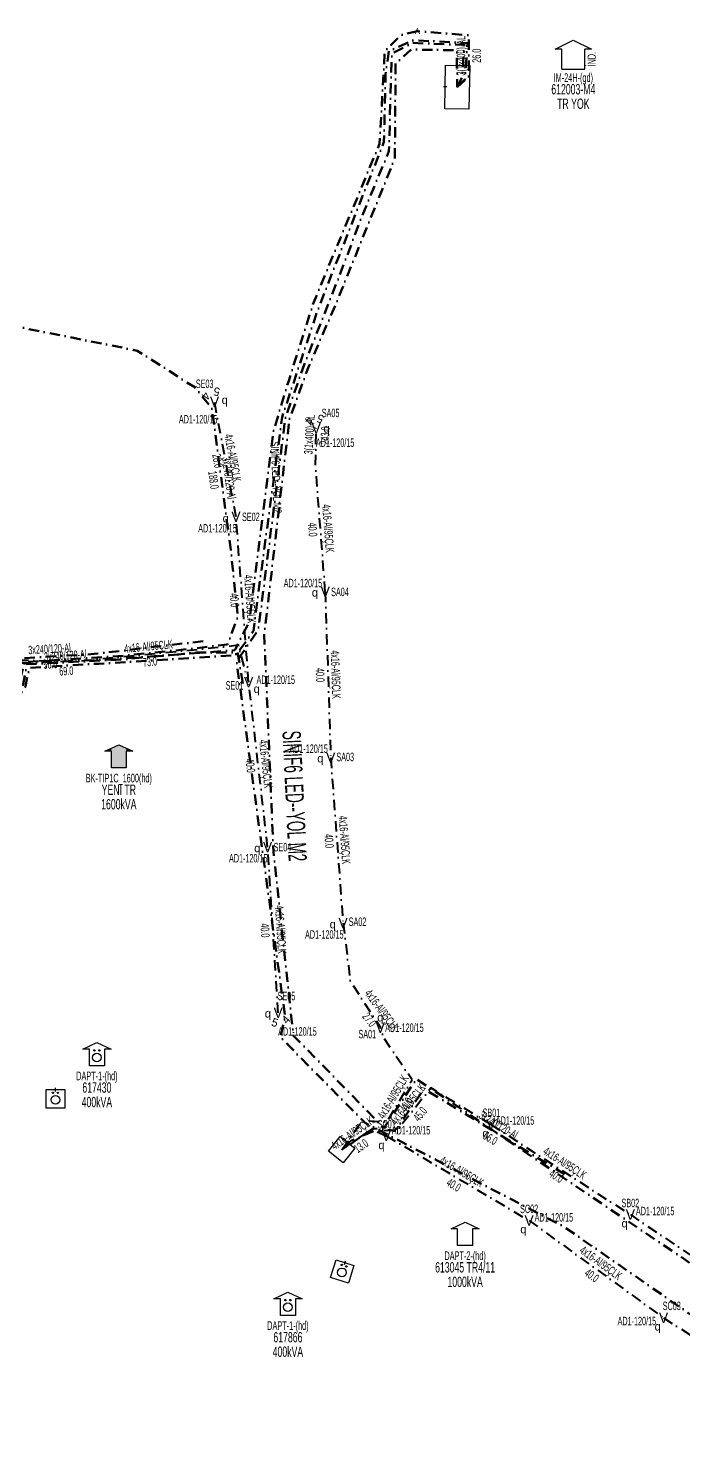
# Model space of a CAD drawing. Header units: millimetres. Extents: x 407682 to 413427, y 4045444 to 4048063.
# Drawn here: x 408149.8 to 408307.7, y 4047451.3 to 4047792.3 of the extents above; entities that cross this region are included whole.
import ezdxf
from ezdxf.enums import TextEntityAlignment as Align

# ---------------------------------------------------------------- set-up
doc = ezdxf.new("R2010")
doc.units = ezdxf.units.MM
doc.linetypes.add('DASHDOT', pattern=[5, 2.5, -1.25, 0, -1.25])
for name, color, linetype, lineweight in [('DIREK_AYD_YENI', 152, 'Continuous', 25), ('HAT_ABH_YERALTI_YENI', 6, 'DASHDOT', 80), ('HAT_AYD_YERALTI_YENI', 4, 'DASHDOT', 40), ('HAT_BOX_YERALTI_YENI', 5, 'DASHDOT', 50), ('KULLANICI', 1, 'Continuous', 25), ('NODE_OG_MEVCUT', 5, 'Continuous', 25), ('TRAFO_MEVCUT', 5, 'Continuous', 30), ('TRAFO_YENI', 5, 'Continuous', 30)]:
    doc.layers.add(name, color=color, linetype=linetype, lineweight=lineweight)
doc.styles.add('Direk', font='B_CAD')
doc.styles.get("Standard").update_dxf_attribs({"font": 'Arial'})

# ---------------------------------------------------------------- blocks, each defined once
blk = doc.blocks.new('YENI_BETKOSK')
at = {"layer": 'TRAFO_YENI', "linetype": 'Continuous'}
for p, q in [((-3.4, 2), (0, 3.6)), ((0, 3.6), (3.4, 2)), ((-1.8, 2), (-3.4, 2)), ((-1.8, -2), (-1.8, 2)), ((3.4, 2), (1.8, 2)), ((1.8, 2), (1.8, -2)), ((1.8, -2), (-1.8, -2))]:
    blk.add_line(p, q, dxfattribs=at)
for points in [[(-1.8, 2.752941), (0, -2), (0, 3.6)], [(0, -2), (0, 3.6), (1.8, -2)], [(0, 3.6), (1.8, -2), (1.8, 2.752941)], [(-3.4, 2), (-1.8, 2), (-1.8, 2.752941)], [(-1.8, -2), (-1.8, 2.752941), (0, -2)], [(1.8, 2), (1.8, 2.752941), (3.4, 2)]]:
    blk.add_solid(points, dxfattribs=at)
blk = doc.blocks.new('MEV_INDMERK_KARE')
at = {"layer": 'TRAFO_MEVCUT', "linetype": 'Continuous'}
for p, q in [((-5.268651, -2.925), (-5.268651, 2.925)), ((-5.268651, 2.925), (5.268651, 2.925)), ((0, 2.535), (0, 3.315)), ((5.268651, 2.925), (5.268651, -2.925)), ((5.268651, -2.925), (-5.268651, -2.925))]:
    blk.add_line(p, q, dxfattribs=at)
blk = doc.blocks.new('MEV_INDMERK')
at = {"layer": 'TRAFO_MEVCUT', "linetype": 'Continuous'}
for p, q in [((-4.4, 2.4), (0, 4.6)), ((0, 4.6), (4.4, 2.4)), ((-2.8, 2.4), (-4.4, 2.4)), ((-2.8, -2.4), (-2.8, 2.4)), ((4.4, 2.4), (2.8, 2.4)), ((2.8, -2.4), (2.8, 2.4)), ((-2.8, -2.4), (2.8, -2.4))]:
    blk.add_line(p, q, dxfattribs=at)
at = {"layer": 'TRAFO_MEVCUT', "linetype": 'Continuous', "width": 0.6}
blk.add_text('İND.', height=2, rotation=90, dxfattribs=at).set_placement((5.417363, -0.010583), align=Align.CENTER)
blk = doc.blocks.new('MEV_BINA_KARE')
at = {"layer": 'TRAFO_MEVCUT', "linetype": 'Continuous'}
for p, q in [((-2.25, -2.25), (-2.25, 2.25)), ((-2.25, 2.25), (2.25, 2.25)), ((0, 1.8), (0, 2.7)), ((2.25, 2.25), (2.25, -2.25)), ((2.25, -2.25), (-2.25, -2.25))]:
    blk.add_line(p, q, dxfattribs=at)
blk = doc.blocks.new('MEV_DAPT')
at = {"layer": 'TRAFO_MEVCUT', "linetype": 'Continuous'}
for p, q in [((-3.4, 2), (0, 3.6)), ((0, 3.6), (3.4, 2)), ((-1.8, 2), (-3.4, 2)), ((-1.8, -2), (-1.8, 2)), ((3.4, 2), (1.8, 2)), ((1.8, 2), (1.8, -2)), ((1.8, -2), (-1.8, -2))]:
    blk.add_line(p, q, dxfattribs=at)
blk = doc.blocks.new('MEV_OZELBINA_KARE')
at = {"layer": 'TRAFO_MEVCUT', "linetype": 'Continuous'}
for p, q in [((-2.25, 2.25), (2.25, 2.25)), ((-2.25, -2.25), (-2.25, 2.25)), ((0, 1.8), (0, 2.7)), ((2.25, 2.25), (2.25, -2.25)), ((2.25, -2.25), (-2.25, -2.25))]:
    blk.add_line(p, q, dxfattribs=at)
for centre, radius in [((0, -0.215091), 1.049264), ((-0.592312, 1.488957), 0.15614), ((0.592312, 1.488957), 0.15614)]:
    blk.add_circle(centre, radius, dxfattribs=at)
blk = doc.blocks.new('MEV_DAPT_OZEL')
at = {"layer": 'TRAFO_MEVCUT', "linetype": 'Continuous'}
for p, q in [((-3.4, 2), (0, 3.6)), ((0, 3.6), (3.4, 2)), ((-1.8, 2), (-3.4, 2)), ((-1.8, -2), (-1.8, 2)), ((1.8, 2), (1.8, -2)), ((3.4, 2), (1.8, 2)), ((1.8, -2), (-1.8, -2))]:
    blk.add_line(p, q, dxfattribs=at)
for centre, radius in [((0, 0), 1.049264), ((-0.592312, 1.704048), 0.15614), ((0.592312, 1.704048), 0.15614)]:
    blk.add_circle(centre, radius, dxfattribs=at)

msp = doc.modelspace()

# ---------------------------------------------------------------- linework, layer by layer
at = {"layer": 'HAT_ABH_YERALTI_YENI', "flags": 128}
for points in [[(408243.52273, 4047791.588248), (408239.681472, 4047790.66772), (408235.684805, 4047786.869235), (408234.423441, 4047764.422665), (408218.508803, 4047726.138861), (408212.44129, 4047707.069534), (408208.808217, 4047695.056639), (408203.020899, 4047649.209164), (408199.53431, 4047642.365589), (408169.771554, 4047640.155977), (408147.400101, 4047639.225326), (408143.802501, 4047629.948422), (408137.884515, 4047631.314111), (408130.239446, 4047614.062252), (408086.038845, 4047506.732007), (408077.76162, 4047488.250647), (408073.752285, 4047479.440702), (408079.205588, 4047475.189702), (408115.7353, 4047447.758945), (408160.455425, 4047415.786291), (408198.832732, 4047386.60928), (408235.206073, 4047360.612466), (408279.102221, 4047326.990224), (408320.144404, 4047296.053985), (408366.201399, 4047261.457175), (408387.808041, 4047244.707984), (408407.256151, 4047230.920145), (408445.050743, 4047202.459257), (408454.840486, 4047195.808168), (408460.637304, 4047193.918835), (408473.605001, 4047183.828077), (408507.340634, 4047156.360528), (408532.548882, 4047133.418672), (408563.516014, 4047110.767141), (408593.63999, 4047088.340801), (408621.871794, 4047066.915342), (408661.761989, 4047038.070413), (408700.088691, 4047010.39685), (408713.92904, 4047000.513866), (408725.539852, 4046991.694115), (408783.313623, 4046949.669216), (408839.029488, 4046910.308518), (408874.936976, 4046882.816543), (408889.471647, 4046873.051699), (408912.112729, 4046862.580198), (408967.838437, 4046833.162257), (409016.957272, 4046811.580018), (409045.164288, 4046801.108518), (409149.220473, 4046761.063081), (409203.273317, 4046740.659262), (409234.178395, 4046728.885899), (409285.283627, 4046709.116624), (409339.397301, 4046689.972246), (409397.931876, 4046669.374152), (409483.755699, 4046637.847306), (409507.351481, 4046632.904946), (409537.16507, 4046623.65795), (409527.599213, 4046592.887775), (409524.347, 4046588.662)], [(408146.271, 4047629.108), (408149.102394, 4047633.587363), (408149.763, 4047636.857363), (408150.060273, 4047638.112515), (408166.773446, 4047639.120476), (408199.541948, 4047641.128959), (408201.268374, 4047643.092547), (408204.050333, 4047647.03787), (408205.710257, 4047659.805722), (408210.935326, 4047698.539678), (408219.508741, 4047724.361455), (408235.485473, 4047764.938476), (408235.868284, 4047781.207909), (408236.633904, 4047786.758657), (408242.567462, 4047789.438328), (408255.583008, 4047788.672708), (408255.008793, 4047780.059478), (408253.128, 4047778.089)], [(408253.128, 4047778.089), (408255.915039, 4047780.758933), (408255.915039, 4047790.583466), (408243.52273, 4047791.588248)], [(408253.128, 4047778.089), (408254.334489, 4047780.445414), (408254.803603, 4047788.286315), (408242.405598, 4047788.755428), (408237.379379, 4047786.208811), (408236.662331, 4047762.630297), (408229.750664, 4047745.926012), (408224.527713, 4047732.035185), (408216.275524, 4047711.155735), (408211.737817, 4047698.519417), (408205.223431, 4047647.274853), (408199.958487, 4047639.619809), (408211.65371, 4047554.053698), (408210.514703, 4047549.088948), (408230.918486, 4047528.436339), (408279.082217, 4047503.244546), (408329.730949, 4047468.055456), (408419.346891, 4047408.908893), (408531.484288, 4047331.000262), (408583.514679, 4047297.284684), (408555.687614, 4047259.463852), (408513.891123, 4047196.233727), (408502.507404, 4047179.982834), (408496.581768, 4047174.186016), (408493.717116, 4047170.791619), (408512.481095, 4047153.629105), (408525.897747, 4047141.345028), (408555.067664, 4047119.670136), (408557.668, 4047125.607)], [(409477.614, 4047326.318), (409471.994316, 4047325.886958), (409460.606789, 4047314.666895), (409444.620185, 4047327.4357), (409428.110182, 4047310.993092), (409401.666454, 4047286.999643), (409388.660112, 4047278.12407), (409335.23051, 4047299.950324), (409300.400977, 4047320.676349), (409245.387398, 4047345.583519), (409227.236797, 4047356.621047), (409218.426734, 4047345.610404), (409189.621197, 4047310.648645), (409170.472548, 4047279.676324), (409165.61052, 4047269.952269), (409151.592648, 4047249.799445), (409147.364769, 4047244.316415), (409115.347653, 4047260.830059), (409073.474813, 4047283.472909), (409069.703293, 4047275.955328), (409051.449757, 4047286.617179), (409020.634187, 4047306.85403), (408929.691598, 4047369.407645), (408891.428167, 4047400.190085), (408854.82625, 4047423.928783), (408812.855807, 4047451.51119), (408782.101669, 4047468.680678), (408770.403776, 4047471.699489), (408709.113299, 4047381.087753), (408694.019244, 4047357.691967), (408642.121836, 4047282.101707), (408557.627646, 4047334.34678), (408458.910798, 4047396.855889), (408345.667385, 4047470.102026), (408243.34393, 4047539.002029), (408235.453283, 4047527.166058), (408213.63689, 4047549.528662), (408208.85907, 4047593.782342), (408206.636849, 4047646.117836), (408212.698002, 4047697.986933), (408217.199718, 4047710.429877), (408223.732459, 4047725.445192), (408238.106977, 4047760.963398), (408238.272504, 4047783.788112), (408242.068287, 4047787.186165), (408253.009245, 4047786.962881), (408253.128, 4047778.089)]]:
    msp.add_lwpolyline(points, dxfattribs=at)
at = {"layer": 'HAT_AYD_YERALTI_YENI', "flags": 128}
for points in [[(408199.831, 4047674.518), (408194.661152, 4047702.256366)], [(408221.336232, 4047656.434071), (408219.01002, 4047686.74518), (408219.144053, 4047695.859389)], [(408202.879153, 4047634.634692), (408199.831, 4047674.518)], [(408221.336232, 4047656.434071), (408222.650718, 4047616.455676)], [(408146.271, 4047629.108), (408147.054914, 4047633.706574), (408148.220426, 4047640.003415), (408160.366748, 4047639.606146), (408197.470542, 4047643.265343), (408200.357396, 4047643.6262), (408202.058577, 4047637.130779), (408202.879153, 4047634.634692)], [(408207.449842, 4047594.89669), (408202.879153, 4047634.634692)], [(408222.650718, 4047616.455676), (408225.627116, 4047576.566566)], [(408209.999, 4047554.978), (408207.449842, 4047594.89669)], [(408225.627116, 4047576.566566), (408227.377879, 4047562.616573), (408234.605819, 4047551.382664)], [(408225.308, 4047521.945), (408230.228637, 4047528.950022), (408236.231282, 4047528.723507), (408242.233927, 4047538.80342), (408235.551738, 4047548.770076), (408234.605819, 4047551.382664)], [(408261.254625, 4047528.045055), (408246.788796, 4047536.841614), (408238.612814, 4047526.588129), (408232.916433, 4047526.38708), (408227.421101, 4047524.041511), (408225.308, 4047521.945)], [(408225.308, 4047521.945), (408232.51903, 4047526.907678), (408236.037928, 4047525.3009)], [(408261.254625, 4047528.045055), (408294.833239, 4047506.308527)], [(408236.037928, 4047525.3009), (408270.439568, 4047504.891903)], [(408294.833239, 4047506.308527), (408328.020766, 4047483.979441)], [(408270.439568, 4047504.891903), (408302.837958, 4047481.432484)], [(408302.837958, 4047481.432484), (408336.470143, 4047459.778937)]]:
    msp.add_lwpolyline(points, dxfattribs=at)
at = {"layer": 'HAT_BOX_YERALTI_YENI', "flags": 128}
for points in [[(408129.920067, 4047723.598228), (408145.856082, 4047720.611988), (408176.039193, 4047714.575366), (408189.879253, 4047705.741285), (408194.001824, 4047700.735306), (408198.566099, 4047666.576859), (408200.265634, 4047650.481996), (408197.791188, 4047643.780371), (408189.903892, 4047642.800903), (408171.354731, 4047640.898096), (408148.855651, 4047639.520371), (408147.432807, 4047633.701956), (408146.271, 4047629.108)], [(408191.94, 4047644.54), (408165.652911, 4047641.466805), (408147.695534, 4047640.359821), (408146.39973, 4047633.474273), (408146.271, 4047629.108)], [(408201.496475, 4047634.334755), (408200.222486, 4047641.781396), (408190.369848, 4047641.781396), (408172.419795, 4047640.1357), (408149.475308, 4047638.994491), (408148.584462, 4047634.206711), (408146.271, 4047629.108)], [(408279, 4047516.09), (408245.176008, 4047536.578386), (408238.119198, 4047526.559458), (408232.979052, 4047527.082184), (408225.308, 4047521.945)]]:
    msp.add_lwpolyline(points, dxfattribs=at)

# ---------------------------------------------------------------- block references
at = {"layer": 'TRAFO_MEVCUT'}
for name, p in [('MEV_INDMERK', (408281.096973, 4047784.847328)), ('MEV_INDMERK', (408281.096973, 4047784.847328)), ('MEV_DAPT_OZEL', (408166.319214, 4047544.202667)), ('MEV_DAPT_OZEL', (408166.319214, 4047544.202667)), ('MEV_OZELBINA_KARE', (408156.319214, 4047534.202667)), ('MEV_OZELBINA_KARE', (408156.319214, 4047534.202667)), ('MEV_DAPT', (408255.028918, 4047500.860059)), ('MEV_DAPT', (408255.028918, 4047500.860059)), ('MEV_DAPT_OZEL', (408212.337547, 4047484.013611)), ('MEV_DAPT_OZEL', (408212.337547, 4047484.013611))]:
    msp.add_blockref(name, p, dxfattribs=at)
for name, p, rotation in [('MEV_INDMERK_KARE', (408253.128, 4047778.089), 88.89829399999999), ('MEV_INDMERK_KARE', (408253.128, 4047778.089), 88.89829399999999), ('MEV_BINA_KARE', (408225.308, 4047521.945), 321.637493), ('MEV_BINA_KARE', (408225.308, 4047521.945), 321.637493), ('MEV_OZELBINA_KARE', (408225.426, 4047492.597), 342.552812), ('MEV_OZELBINA_KARE', (408225.426, 4047492.597), 342.552812)]:
    msp.add_blockref(name, p, dxfattribs=dict(at, rotation=rotation))
at = {"layer": 'TRAFO_YENI'}
msp.add_blockref('YENI_BETKOSK', (408171.603556, 4047615.995466), dxfattribs=at)
msp.add_blockref('YENI_BETKOSK', (408171.603556, 4047615.995466), dxfattribs=at)

# ---------------------------------------------------------------- texts
at = {"layer": 'DIREK_AYD_YENI', "width": 0.53}
for s, p in [('SE03', (408192.283002, 4047706.589968)), ('SA05', (408222.623648, 4047699.57709)), ('AD1-120/15', (408190.705639, 4047698.04649)), ('AD1-120/15', (408223.710126, 4047692.403882)), ('AD1-120/15', (408195.365036, 4047671.774223)), ('SE02', (408203.411279, 4047674.51816)), ('AD1-120/15', (408215.951384, 4047658.550498)), ('SA04', (408224.874624, 4047656.434231)), ('AD1-120/15', (408209.41078, 4047635.259693)), ('SE01', (408199.460534, 4047633.88433)), ('AD1-120/15', (408217.315481, 4047618.634624)), ('SA03', (408226.145678, 4047616.643442)), ('SE04', (408211.030121, 4047594.89685)), ('AD1-120/15', (408202.781122, 4047592.223985)), ('SA02', (408229.109748, 4047576.914814)), ('AD1-120/15', (408221.102823, 4047573.840394)), ('SE05', (408211.996719, 4047559.005822)), ('AD1-120/15', (408214.624736, 4047550.465337)), ('SA01', (408231.468939, 4047549.830251)), ('AD1-120/15', (408240.408615, 4047551.382824)), ('SB01', (408261.359934, 4047530.855251)), ('AD1-120/15', (408267.057421, 4047529.00684)), ('SC01', (408236.143237, 4047528.111096)), ('AD1-120/15', (408241.992076, 4047526.661903)), ('SB02', (408294.839175, 4047509.118723)), ('SC02', (408270.445503, 4047507.702099)), ('AD1-120/15', (408276.417364, 4047505.655065)), ('AD1-120/15', (408300.811035, 4047507.176565)), ('SC03', (408304.812388, 4047484.322402)), ('AD1-120/15', (408296.398415, 4047480.65836))]:
    msp.add_text(s, height=2.05, dxfattribs=at).set_placement(p, align=Align.MIDDLE_CENTER)
at = {"layer": 'DIREK_AYD_YENI', "color": 32, "style": 'Direk'}
for s, rotation, p in [('4', 235.557596, (408192.599414, 4047703.670309)), ('5', 168.057596, (408195.178472, 4047704.702256)), ('4', 224.157477, (408217.402471, 4047697.652959)), ('5', 156.657478, (408220.134621, 4047698.15477)), ('5', 341.153877, (408209.191431, 4047552.612026)), ('4', 408.653877, (408211.875831, 4047553.326484))]:
    msp.add_text(s, height=2, rotation=rotation, dxfattribs=at).set_placement(p, align=Align.MIDDLE_CENTER)
at = {"layer": 'DIREK_AYD_YENI', "style": 'Direk'}
for p in [(408194.661152, 4047702.256366), (408219.144053, 4047695.859389), (408199.831, 4047674.518), (408221.336232, 4047656.434071), (408202.879153, 4047634.634692), (408222.650718, 4047616.455676), (408207.449842, 4047594.89669), (408225.627116, 4047576.566566), (408209.999, 4047554.978), (408234.605819, 4047551.382664), (408236.037928, 4047525.3009), (408261.254625, 4047528.045055), (408270.439568, 4047504.891903), (408294.833239, 4047506.308527), (408302.837958, 4047481.432484)]:
    msp.add_text('V', height=2.5, dxfattribs=at).set_placement(p, align=Align.MIDDLE_CENTER)
at = {"layer": 'DIREK_AYD_YENI', "color": 4, "style": 'Direk'}
for p in [(408197.11883, 4047702.714425), (408221.643783, 4047695.822628), (408197.352183, 4047674.193241), (408218.839975, 4047656.297312), (408204.822392, 4047633.063169), (408220.154318, 4047616.321556), (408204.959769, 4047594.674123), (408223.139522, 4047576.317817), (408207.504082, 4047554.818678), (408234.605819, 4047553.88398), (408259.925764, 4047525.92748), (408234.879283, 4047523.085602), (408269.067251, 4047502.802226), (408293.456135, 4047504.222003), (408301.42765, 4047479.368257)]:
    msp.add_text('q', height=2, dxfattribs=at).set_placement(p, align=Align.MIDDLE_CENTER)
at = {"layer": 'HAT_ABH_YERALTI_YENI', "lineweight": 30, "width": 0.53}
for rotation, p in [(90, (408255.065039, 4047785.671199)), (86.438395, (408218.541886, 4047694.284601))]:
    msp.add_text('3(1x400)-AL', height=2.05, rotation=rotation, dxfattribs=at).set_placement(p, align=Align.CENTER)
for s, rotation, p in [('26.0', 90, (408256.765039, 4047785.671199)), ('243.0', 86.438395, (408220.238603, 4047694.178994))]:
    msp.add_text(s, height=2.05, rotation=rotation, dxfattribs=at).set_placement(p, align=Align.TOP_CENTER)
at = {"layer": 'HAT_AYD_YERALTI_YENI', "lineweight": 30, "width": 0.53}
for rotation, p in [(280.557088, (408198.081528, 4047688.543095)), (274.388534, (408221.020634, 4047671.654667)), (274.370854, (408202.202444, 4047654.641305)), (5.632329, (408178.835222, 4047642.281641)), (271.883202, (408222.843016, 4047636.472806)), (276.561362, (408206.00893, 4047614.862818)), (274.267321, (408224.986561, 4047596.574369)), (273.653876, (408209.572693, 4047574.991514)), (306.67435, (408234.158094, 4047554.934864)), (59.225964, (408238.502292, 4047534.198369)), (411.431645, (408242.03622, 4047532.244802)), (34.536002, (408228.43163, 4047525.126543)), (329.321187, (408253.672439, 4047515.827436)), (327.083705, (408278.505833, 4047517.890337)), (324.091999, (408287.137275, 4047493.850659))]:
    msp.add_text('4x16-Al/95ÇLK', height=2.05, rotation=rotation, dxfattribs=at).set_placement(p, align=Align.CENTER)
for s, rotation, p in [('28.0', 280.557088, (408196.410304, 4047688.231629)), ('40.0', 274.388534, (408219.325618, 4047671.524584)), ('40.0', 274.370854, (408200.507388, 4047654.511745)), ('73.0', 5.632329, (408179.002068, 4047640.589848)), ('40.0', 271.883202, (408221.143934, 4047636.416941)), ('40.0', 276.561362, (408204.320065, 4047614.668564)), ('40.0', 274.267321, (408223.291274, 4047596.447872)), ('40.0', 273.653876, (408207.876149, 4047574.883175)), ('27.0', 306.67435, (408232.794621, 4047553.919512)), ('41.0', 59.225964, (408239.962918, 4047533.328558)), ('45.0', 411.431645, (408243.36539, 4047531.18494)), ('13.0', 34.536002, (408229.3954, 4047523.726134)), ('40.0', 327.083705, (408277.582031, 4047516.463245)), ('40.0', 329.321187, (408252.805057, 4047514.365366)), ('40.0', 324.091999, (408286.14025, 4047492.473728))]:
    msp.add_text(s, height=2.05, rotation=rotation, dxfattribs=at).set_placement(p, align=Align.TOP_CENTER)
at = {"layer": 'HAT_BOX_YERALTI_YENI', "lineweight": 30, "width": 0.53}
for rotation, p in [(277.610819, (408197.126474, 4047683.768659)), (363.348595, (408154.957061, 4047641.692438)), (363.804708, (408158.759095, 4047640.079108)), (328.795231, (408262.528388, 4047527.061216))]:
    msp.add_text('3x240/120-Al', height=2.05, rotation=rotation, dxfattribs=at).set_placement(p, align=Align.CENTER)
for s, rotation, p in [('188.0', 277.610819, (408195.44145, 4047683.543505)), ('56.0', 363.348595, (408155.056359, 4047639.99534)), ('69.0', 363.804708, (408158.8719, 4047638.382854)), ('66.0', 328.795231, (408261.647621, 4047525.60717))]:
    msp.add_text(s, height=2.05, rotation=rotation, dxfattribs=at).set_placement(p, align=Align.TOP_CENTER)
at = {"layer": 'KULLANICI', "width": 0.53}
for height, rotation, p in [(1.9366, 272.4309, (408209.5102, 4047684.0379)), (1.9366, 272.4309, (408209.5102, 4047684.0379)), (4.4065, 272.7554, (408213.964454, 4047607.211642)), (4.4065, 272.7554, (408213.964454, 4047607.211642))]:
    msp.add_text('SINIF6 LED--YOL M2', height=height, rotation=rotation, dxfattribs=at).set_placement(p, align=Align.MIDDLE_CENTER)
at = {"layer": 'NODE_OG_MEVCUT', "style": 'Direk'}
msp.add_text('A', height=1.4, dxfattribs=at).set_placement((408243.52273, 4047791.588248), align=Align.MIDDLE_CENTER)
at = {"layer": 'TRAFO_MEVCUT', "width": 0.6}
for s, height, p in [('612003-M4', 2.5, (408281.096973, 4047776.347328)), ('612003-M4', 2.5, (408281.096973, 4047776.347328)), ('IM-24H-(gd)', 2.1, (408281.096973, 4047779.347328)), ('IM-24H-(gd)', 2.1, (408281.096973, 4047779.347328)), ('TR YOK', 2.5, (408281.096973, 4047772.847328)), ('TR YOK', 2.5, (408281.096973, 4047772.847328)), ('DAPT-1-(hd)', 2.1, (408166.319214, 4047538.702667)), ('DAPT-1-(hd)', 2.1, (408166.319214, 4047538.702667)), ('617430', 2.5, (408166.319214, 4047535.702667)), ('617430', 2.5, (408166.319214, 4047535.702667)), ('400kVA', 2.5, (408166.319214, 4047532.202667)), ('400kVA', 2.5, (408166.319214, 4047532.202667)), ('DAPT-2-(hd)', 2.1, (408255.028918, 4047495.360059)), ('DAPT-2-(hd)', 2.1, (408255.028918, 4047495.360059)), ('613045 TR4/11', 2.5, (408255.028918, 4047492.360059)), ('613045 TR4/11', 2.5, (408255.028918, 4047492.360059)), ('1000kVA', 2.5, (408255.028918, 4047488.860059)), ('1000kVA', 2.5, (408255.028918, 4047488.860059)), ('DAPT-1-(hd)', 2.1, (408212.337547, 4047478.513611)), ('DAPT-1-(hd)', 2.1, (408212.337547, 4047478.513611)), ('617866', 2.5, (408212.337547, 4047475.513611)), ('617866', 2.5, (408212.337547, 4047475.513611)), ('400kVA', 2.5, (408212.337547, 4047472.013611)), ('400kVA', 2.5, (408212.337547, 4047472.013611))]:
    msp.add_text(s, height=height, dxfattribs=at).set_placement(p, align=Align.CENTER)
at = {"layer": 'TRAFO_YENI', "width": 0.6}
for s, height, p in [('BK-TIP1C_1600(hd)', 2.1, (408171.603556, 4047610.495466)), ('BK-TIP1C_1600(hd)', 2.1, (408171.603556, 4047610.495466)), ('YENI TR', 2.5, (408171.603556, 4047607.495466)), ('YENI TR', 2.5, (408171.603556, 4047607.495466)), ('1600kVA', 2.5, (408171.603556, 4047603.995466)), ('1600kVA', 2.5, (408171.603556, 4047603.995466))]:
    msp.add_text(s, height=height, dxfattribs=at).set_placement(p, align=Align.CENTER)

doc.saveas('drawing.dxf')
